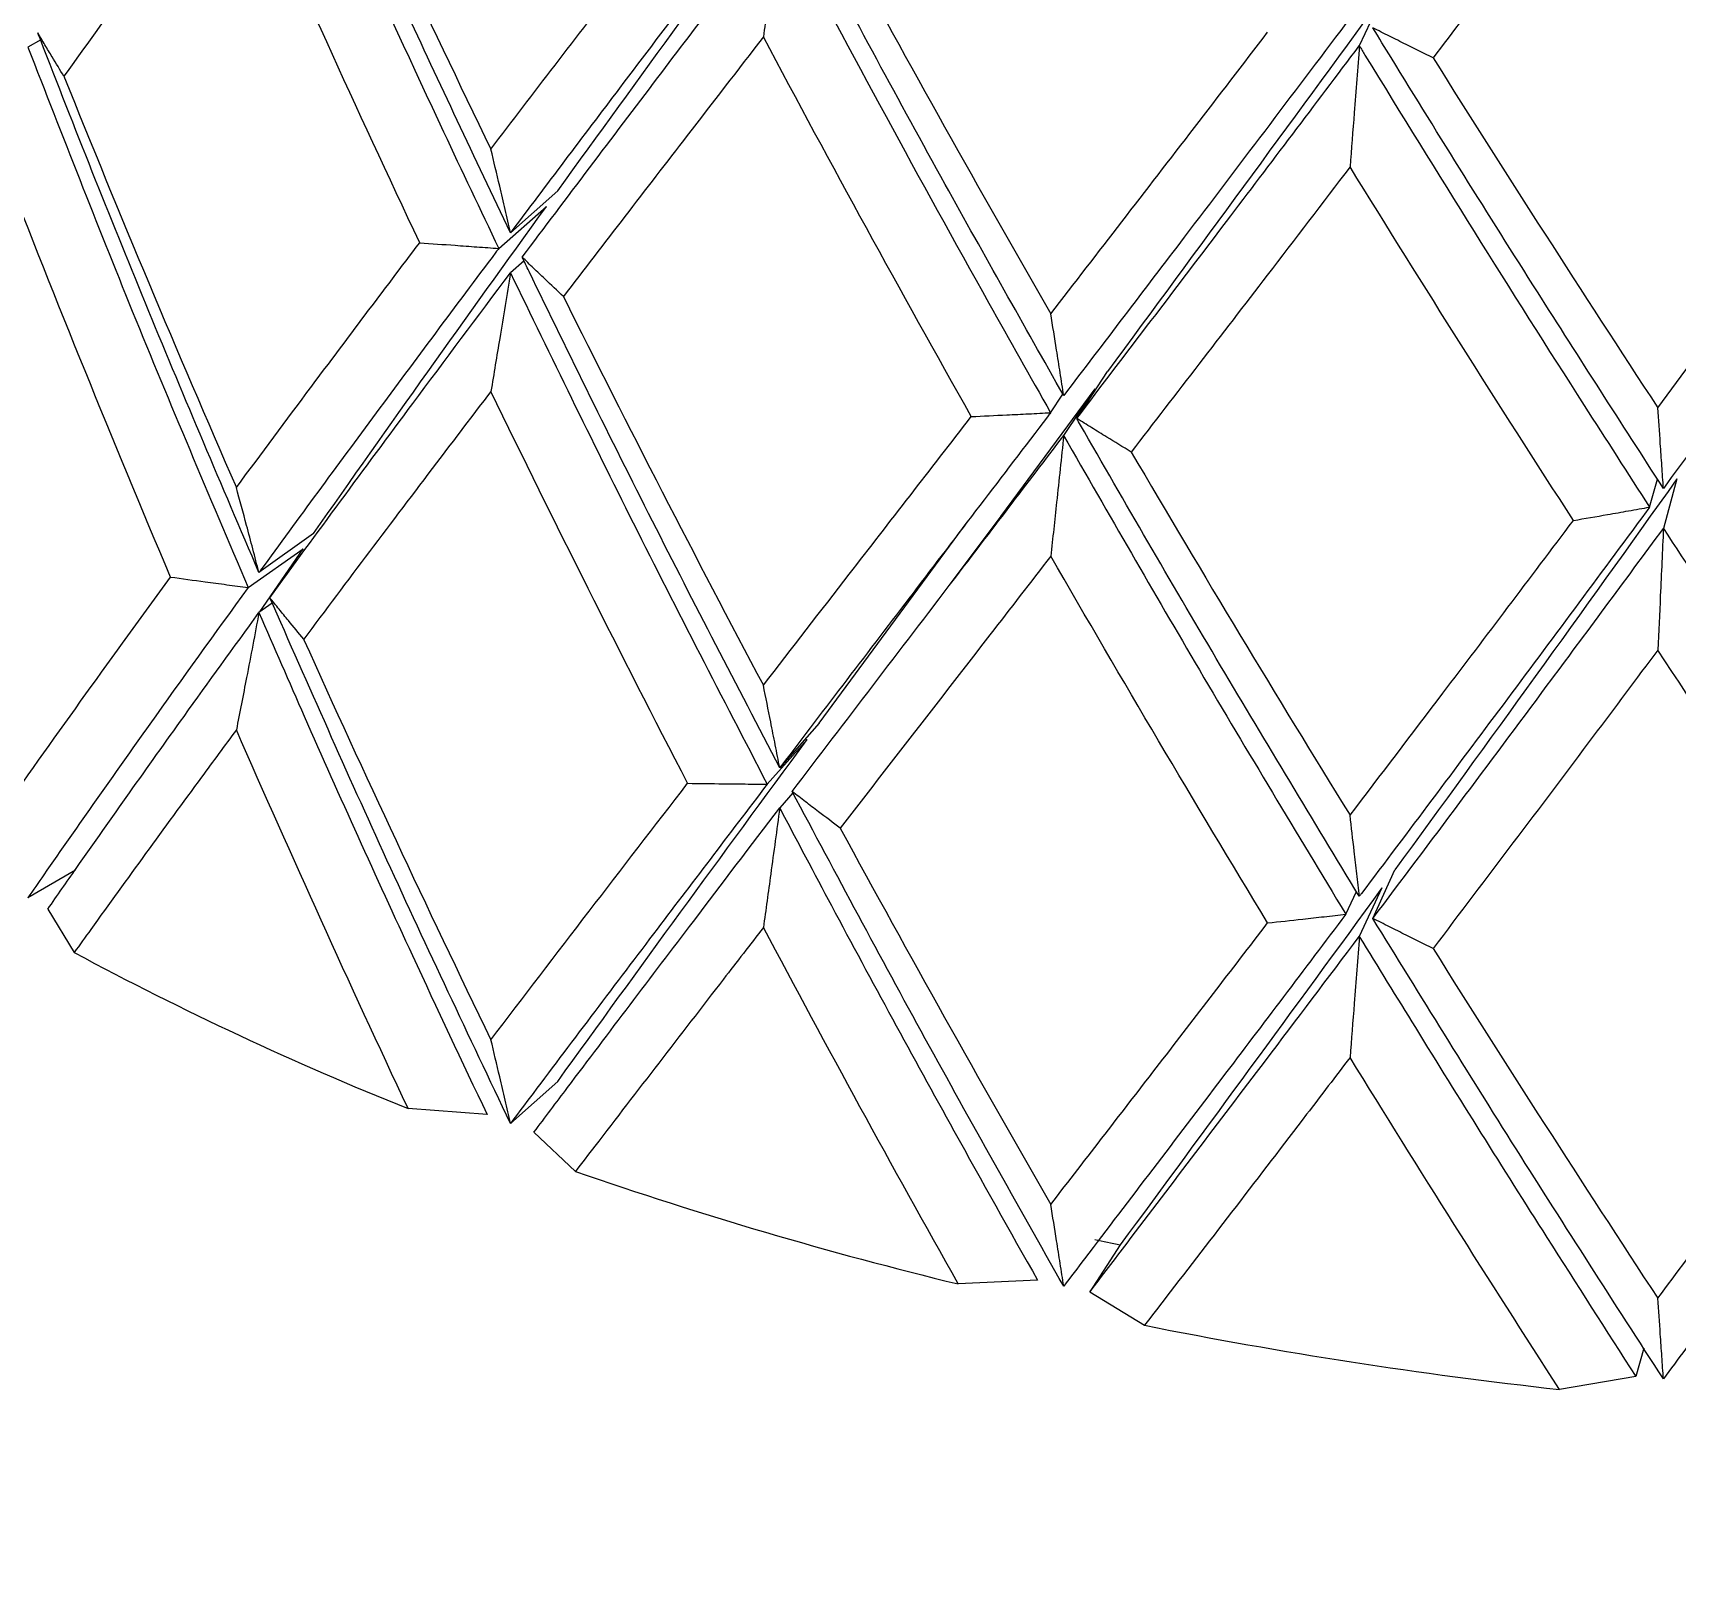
# Model space of a CAD drawing. Extents: x 0 to 10.8, y -11.1 to 0.
# Drawn here: x 4.5236 to 4.5906, y -5.1652 to -5.1026 of the extents above; entities that cross this region are included whole.
import ezdxf

# ---------------------------------------------------------------- set-up
doc = ezdxf.new("R2010")
doc.units = 0
doc.header["$LTSCALE"] = 0.5
doc.header["$MEASUREMENT"] = 0
doc.layers.add('Dimension', color=10, linetype='CONTINUOUS')
doc.layers.add('Mounting', color=4, linetype='CONTINUOUS')

msp = doc.modelspace()

# ---------------------------------------------------------------- linework, layer by layer
at = {"layer": 'Dimension', "transparency": 16777216}
msp.add_open_spline([(4.295788687800496, -4.453301352101676), (5.645067267058266, -4.366282299263275), (6.244345846315582, -5.578301352101789), (6.843624425573125, -6.790320404940189), (8.192903004830669, -6.703301352101676)], degree=3, dxfattribs=at)
at = {"layer": 'Mounting', "lineweight": 25, "transparency": 16777216}
for p, q in [((4.578563906014097, -5.101182330877464), (4.577648152750271, -5.103155291085841)), ((4.5239092592833, -5.102912961958737), (4.523388614123633, -5.103213523979264)), ((4.544982189110669, -5.109058574472044), (4.543053314222789, -5.11077323831654)), ((4.542575622642744, -5.111409749051916), (4.544518522334556, -5.1097003105005)), ((4.543606246795207, -5.11191474821004), (4.543053261816112, -5.112406321464732)), ((4.566132045683389, -5.118338763093504), (4.56738569715526, -5.116426524895587)), ((4.566866574229152, -5.11713156925731), (4.563030755709406, -5.122339074822889)), ((4.565066951204699, -5.11810267839104), (4.565571409387303, -5.117354588534624)), ((4.566868274296667, -5.117129143964462), (4.565599000015936, -5.119037987598233)), ((4.589477266414178, -5.121949832507255), (4.589800746793117, -5.12080572059682)), ((4.590594534279717, -5.120799211455051), (4.590040471776774, -5.122818686747451)), ((4.555631029176084, -5.130753256850198), (4.561664887135294, -5.122560920856699)), ((4.563084308629413, -5.122264458048676), (4.560107320485713, -5.126234066778011)), ((4.535031793535381, -5.123028247843706), (4.53280371307801, -5.124616626322336)), ((4.532361247266181, -5.125225306594132), (4.534602145578219, -5.123643096212049)), ((4.532843874437731, -5.126221075123794), (4.534600247712206, -5.123644667052304)), ((4.533349115074998, -5.125860893652089), (4.532803757674174, -5.126249674000974)), ((4.555632478580492, -5.130751342151768), (4.554025145694595, -5.132572435805855)), ((4.553517488142234, -5.133238765177168), (4.555139580239938, -5.131422166370442)), ((4.554564901082585, -5.133593977330861), (4.554025177866379, -5.134205478826573)), ((4.525325996250103, -5.136747402336482), (4.523388681468987, -5.137865790354113)), ((4.578199528594951, -5.138708270719007), (4.579099673336259, -5.136731722773902)), ((4.578564389628127, -5.137466352362594), (4.577648163185131, -5.139440332149661)), ((4.577097482622094, -5.138537835523323), (4.57753412862985, -5.137614524731305)), ((4.524199194302128, -5.138329300191458), (4.525277596806291, -5.140095400910525)), ((4.54497978115478, -5.145346056748906), (4.543053313688006, -5.147058580606028)), ((4.542099434522243, -5.146697275284623), (4.538882767575615, -5.146455523989914)), ((4.54401304916064, -5.147414679948554), (4.545703951810765, -5.149012752015267)), ((4.567902494652571, -5.152010235362297), (4.566666077846548, -5.153923373664213)), ((4.564535874465946, -5.153451320805402), (4.561302432043931, -5.153600932370296)), ((4.566666047213403, -5.153923367118864), (4.56889554945019, -5.155283567115646)), ((4.589248799800089, -5.156216459007396), (4.588914478955758, -5.157364842274944)), ((4.588914511659141, -5.157364843566995), (4.585805610711304, -5.15789927924817))]:
    msp.add_line(p, q, dxfattribs=at)
for centre, radius, start, end in [((4.588681589708358, -5.022197331678228), 0.1338656826724064, 241.7292357117542, 248.16062123645), ((4.601375173451515, -4.988556013142443), 0.1698400715777618, 250.8655423785312, 256.3527267505509), ((4.605500674633504, -4.977439778201926), 0.1785734236974923, 257.5053640374168, 257.8455635435939), ((4.607581928511308, -4.961151738882734), 0.1979489898865803, 258.7297999272111, 263.6841227533566)]:
    msp.add_arc(centre, radius, start, end, dxfattribs=at)
for points, knots in [([(4.590040494069399, -5.086532827698989), (4.590262900553626, -5.086875131719466), (4.5922956472441, -5.09000371570562), (4.596297732470248, -5.096084772035397), (4.60009817227683, -5.101694356788357), (4.602070672425953, -5.104605837386828)], [0, 0, 0, 0, 0.05579333311732571, 0.5099388791400516, 1, 1, 1, 1]), ([(4.543053314222789, -5.11077323831654), (4.541607166821905, -5.107727445358762), (4.53846443657676, -5.10110840663441), (4.535242723861529, -5.09392829175863), (4.533448420723744, -5.089814375485957), (4.533247899793651, -5.089354628021795)], [0, 0, 0, 0, 0.4308902538472065, 0.9363995897631572, 0.9999999999999999, 0.9999999999999999, 0.9999999999999999, 0.9999999999999999]), ([(4.532803732786078, -5.089964629660983), (4.532865459160803, -5.090107077341941), (4.535301003236782, -5.095727650492677), (4.538532746103101, -5.102902017547308), (4.541824586861367, -5.109829416403613), (4.542575569126029, -5.111409794697238)], [0, 0, 0, 0, 0.01967590629689984, 0.7763543069276594, 1, 1, 1, 1]), ([(4.589811648597106, -5.091486415849829), (4.588387533324294, -5.093395474203135), (4.58696721473666, -5.095290262207129), (4.583910604206267, -5.099350725463978), (4.582277398561018, -5.101509658925465), (4.580653096382321, -5.103648094132495)], [0.003133451221439315, 0.003133451221439315, 0.003133451221439315, 0.003133451221439315, 0.003352568823996508, 0.003352568823996508, 0.003606599140465112, 0.003606599140465112, 0.003606599140465112, 0.003606599140465112]), ([(4.531883125070181, -5.094740422505879), (4.530974515164871, -5.095969231157198), (4.530076756299877, -5.097190090912534), (4.527714586572074, -5.10042228523622), (4.526269805500988, -5.102420137431238), (4.524856972662747, -5.104398291304221)], [0.00248204925755624, 0.00248204925755624, 0.00248204925755624, 0.00248204925755624, 0.002660083514881904, 0.002660083514881904, 0.00295636741476278, 0.00295636741476278, 0.00295636741476278, 0.00295636741476278]), ([(4.542256588632654, -5.107362116901641), (4.543120690080741, -5.106228914311771), (4.543991852895715, -5.105089432550926), (4.546643770125911, -5.101628245250481), (4.548446147200139, -5.099285920518639), (4.55027437138574, -5.096916165669938)], [0.003680059077938327, 0.003680059077938327, 0.003680059077938327, 0.003680059077938327, 0.003836740417369932, 0.003836740417369932, 0.004153311257810328, 0.004153311257810328, 0.004153311257810328, 0.004153311257810328]), ([(4.553517519201705, -5.096953625182039), (4.551478727730228, -5.09963020317133), (4.549470259302552, -5.102272739585146), (4.545995351156989, -5.106864110617153), (4.544514150362374, -5.108827711206288), (4.543053313192331, -5.110773239098535)], [0.003643827384632427, 0.003643827384632427, 0.003643827384632427, 0.003643827384632427, 0.003996629918378722, 0.003996629918378722, 0.004264701058186624, 0.004264701058186624, 0.004264701058186624, 0.004264701058186624]), ([(4.565599034498973, -5.117404899177927), (4.563983794530031, -5.114544857072872), (4.560473596676729, -5.108329487312346), (4.556816444150172, -5.101566750223185), (4.554763462187566, -5.097686269449468), (4.554534032809443, -5.09725260938518)], [0, 0, 0, 0, 0.4308902538472029, 0.9363995897631798, 1, 1, 1, 1]), ([(4.543532467477235, -5.111768463225133), (4.545345958160851, -5.109355694639817), (4.547190792674201, -5.106914660187954), (4.550696516118933, -5.102292419180742), (4.552350348012624, -5.100118416338773), (4.554025159829735, -5.097920436898164)], [0.002445703003991333, 0.002445703003991333, 0.002445703003991333, 0.002445703003991333, 0.002778333157437116, 0.002778333157437116, 0.003067885072835902, 0.003067885072835902, 0.003067885072835902, 0.003067885072835902]), ([(4.554025159829735, -5.097920436898164), (4.55396516122164, -5.098369088831703), (4.553904813957615, -5.09881795858746), (4.553844116702066, -5.099267043627606), (4.553783419445836, -5.099716128674174), (4.553722372031871, -5.100165430236132), (4.553660973141859, -5.100614945718064), (4.553561911194947, -5.101340201153789), (4.553461933728158, -5.102066017712446), (4.553361035305443, -5.102792384173028)], [0, 0, 0, 0, 3.692449221875079e-05, 3.692449221875079e-05, 3.692449221875079e-05, 7.384898531712114e-05, 7.384898531712114e-05, 7.384898531712114e-05, 0.000133423684125169, 0.000133423684125169, 0.000133423684125169, 0.000133423684125169]), ([(4.554025160117817, -5.097920437073583), (4.554095915801781, -5.098054846354842), (4.556887730279868, -5.103358247520589), (4.560552481649665, -5.110114167142569), (4.564228328349145, -5.116618798890215), (4.565066915595708, -5.118102729444104)], [0, 0, 0, 0, 0.01967590629686257, 0.7763543069276774, 1, 1, 1, 1]), ([(4.53280371307801, -5.12461662632245), (4.531294296302576, -5.121078660606599), (4.528278944706926, -5.114010890630539), (4.525343597663323, -5.106635449067426), (4.523871434626926, -5.102831919229345), (4.523793002757429, -5.10262928001913)], [0, 0, 0, 0, 0.4868932926836363, 0.9726634094198866, 1, 1, 1, 1]), ([(4.524856973483793, -5.104398292645726), (4.524695624308151, -5.104134517052614), (4.524535352727071, -5.103870520894361), (4.524376161954024, -5.103606308496353), (4.524278149402562, -5.103443634927373), (4.524180546287198, -5.103280878935607), (4.524083353349397, -5.10311804153207), (4.523986159589867, -5.102955202752014), (4.523889375810768, -5.102792282209521), (4.523793002761522, -5.102629280867973)], [0, 0, 0, 0, 3.692454477207957e-05, 3.692454477207957e-05, 3.692454477207957e-05, 5.965866755316952e-05, 5.965866755316952e-05, 5.965866755316952e-05, 8.239298252384834e-05, 8.239298252384834e-05, 8.239298252384834e-05, 8.239298252384834e-05]), ([(4.565074795695182, -5.114073927784261), (4.56603668456637, -5.112829932531497), (4.567003211937845, -5.111578948213776), (4.569935778369427, -5.107778920225485), (4.571915935834568, -5.105207088759812), (4.573911730497912, -5.102605310100898)], [0.003680059077938306, 0.003680059077938306, 0.003680059077938306, 0.003680059077938306, 0.003836740417369894, 0.003836740417369894, 0.00415331125781031, 0.00415331125781031, 0.00415331125781031, 0.00415331125781031]), ([(4.577097512727505, -5.102252691817), (4.574884767282128, -5.10518723343921), (4.57268968688345, -5.108084821790158), (4.568864689108523, -5.113119117413476), (4.567225188914335, -5.115272067731951), (4.565599033787294, -5.117404900065651)], [0.003643827384632397, 0.003643827384632397, 0.003643827384632397, 0.003643827384632397, 0.003996629918378722, 0.003996629918378722, 0.004264701058186601, 0.004264701058186601, 0.004264701058186601, 0.004264701058186601]), ([(4.590040486829366, -5.121185595321492), (4.58832674803034, -5.118527540279899), (4.584602495058334, -5.112751123597661), (4.580669737835251, -5.106448907193396), (4.578447802210121, -5.102827808683742), (4.578199491549185, -5.102423135679487)], [0, 0, 0, 0, 0.4308902538471914, 0.9363995897631551, 1, 1, 1, 1]), ([(4.58065308429741, -5.103648088164277), (4.580284892108011, -5.103466222937072), (4.579917442111764, -5.103283855820962), (4.579550740813147, -5.103100989613722), (4.579324971603, -5.102988403268057), (4.579099485565621, -5.102875627427181), (4.57887428421509, -5.102762662748262), (4.578649080961441, -5.1026496971146), (4.578424161923522, -5.102536542400969), (4.578199528611776, -5.102423199267662)], [0, 0, 0, 0, 3.692454475528311e-05, 3.692454475528311e-05, 3.692454475528311e-05, 5.965806363265589e-05, 5.965806363265589e-05, 5.965806363265589e-05, 8.239177464945574e-05, 8.239177464945574e-05, 8.239177464945574e-05, 8.239177464945574e-05]), ([(4.523388613133648, -5.103213521403859), (4.524790513563403, -5.106806429115977), (4.527678891481401, -5.114209005700445), (4.530770297041727, -5.121482165340069), (4.532361260863809, -5.125225230956005)], [0, 0, 0, 0, 0.4853590734404741, 1, 1, 1, 1]), ([(4.553361035305898, -5.102792384172346), (4.55231930491118, -5.104139530469354), (4.551285537476133, -5.10547758632373), (4.548553448958955, -5.109018876720086), (4.54686972681634, -5.111206552047406), (4.545210301751467, -5.113371116346912)], [0.002482049257556227, 0.002482049257556227, 0.002482049257556227, 0.002482049257556227, 0.002660083514881869, 0.002660083514881869, 0.002956367414762759, 0.002956367414762759, 0.002956367414762759, 0.002956367414762759]), ([(4.566132079126191, -5.118338708591921), (4.568148278367971, -5.115693572101634), (4.570185090769428, -5.11301701723454), (4.574029409434615, -5.107948809603556), (4.575832517245999, -5.105565055619195), (4.577648152902384, -5.103155291939572)], [0.00244570300399136, 0.00244570300399136, 0.00244570300399136, 0.00244570300399136, 0.002778333157437116, 0.002778333157437116, 0.003067885072835926, 0.003067885072835926, 0.003067885072835926, 0.003067885072835926]), ([(4.577648152902384, -5.103155291939572), (4.577613947819827, -5.103609659718131), (4.577579543969478, -5.104064278534054), (4.577544940589632, -5.104519145976838), (4.577510337209333, -5.104974013426045), (4.57747553420495, -5.105429130748917), (4.577440530824788, -5.10588449547555), (4.577384055813582, -5.106619188175841), (4.577327058866558, -5.107354529217275), (4.577269536884387, -5.108090507896691)], [0, 0, 0, 0, 3.692449221875088e-05, 3.692449221875088e-05, 3.692449221875088e-05, 7.384898531712133e-05, 7.384898531712133e-05, 7.384898531712133e-05, 0.0001334236841251739, 0.0001334236841251739, 0.0001334236841251739, 0.0001334236841251739]), ([(4.577648153351674, -5.103155292070198), (4.577724845982175, -5.103280754868422), (4.580750915173212, -5.108231153711358), (4.584688507826058, -5.114525798194222), (4.588587708326941, -5.120570811047912), (4.589477250269283, -5.12194988670052)], [0, 0, 0, 0, 0.01967590629689901, 0.7763543069276955, 1, 1, 1, 1]), ([(4.602070699632804, -5.104605775608832), (4.599780707808122, -5.107813522541733), (4.597494950984583, -5.110982987409557), (4.593487034337613, -5.116492548119425), (4.591760888769613, -5.11884971028519), (4.590040486467842, -5.121185596274358)], [0.0036438273846324, 0.0036438273846324, 0.0036438273846324, 0.0036438273846324, 0.003996629918378722, 0.003996629918378722, 0.004264701058186597, 0.004264701058186597, 0.004264701058186597, 0.004264701058186597]), ([(4.589811646563248, -5.117900317289184), (4.59082928369844, -5.116536213536847), (4.591848933742313, -5.115164717142761), (4.594933982149996, -5.110999568066291), (4.597005377623191, -5.108181907072321), (4.599081516960723, -5.10533306225625)], [0.003680059077938304, 0.003680059077938304, 0.003680059077938304, 0.003680059077938304, 0.003836740417369895, 0.003836740417369895, 0.004153311257810313, 0.004153311257810313, 0.004153311257810313, 0.004153311257810313]), ([(4.543053313266, -5.11077323900048), (4.542981332589761, -5.110456552714936), (4.542908933768558, -5.1101404152908), (4.542836115180307, -5.109824832227844), (4.54276329659092, -5.10950924916034), (4.54269005803485, -5.109194219589597), (4.542616397912752, -5.108879749032496), (4.542497561619712, -5.108372411898472), (4.542377627386941, -5.107866526771659), (4.542256588633109, -5.107362116901015)], [0, 0, 0, 0, 3.69244921900501e-05, 3.69244921900501e-05, 3.69244921900501e-05, 7.384898526708843e-05, 7.384898526708843e-05, 7.384898526708843e-05, 0.0001334196130982771, 0.0001334196130982771, 0.0001334196130982771, 0.0001334196130982771]), ([(4.577269536885069, -5.108090507895952), (4.576140214618135, -5.109569383645805), (4.575015619210262, -5.111038398993458), (4.572033017282138, -5.114926430424191), (4.570183940804782, -5.117328459662644), (4.568350448351339, -5.119704958072077)], [0.002482049257556239, 0.002482049257556239, 0.002482049257556239, 0.002482049257556239, 0.002660083514881897, 0.002660083514881897, 0.002956367414762775, 0.002956367414762775, 0.002956367414762775, 0.002956367414762775]), ([(4.531883122048384, -5.121153505560642), (4.532892983621423, -5.119787825779326), (4.533916401990609, -5.118412147173501), (4.536397487593149, -5.115094582604513), (4.537865898419568, -5.113145131827764), (4.539357021028081, -5.111176751263486)], [0.00433021751625906, 0.00433021751625906, 0.00433021751625906, 0.00433021751625906, 0.004527813258580977, 0.004527813258580977, 0.004803374041171443, 0.004803374041171443, 0.004803374041171443, 0.004803374041171443]), ([(4.539357023472348, -5.111176751447431), (4.539837507831635, -5.111213019145623), (4.540318141753232, -5.111248632447882), (4.540798917278835, -5.111283590450796), (4.541094926714777, -5.111305113798323), (4.541390990649234, -5.111326388798204), (4.541687107221833, -5.11134741524512), (4.541983226297589, -5.111368441869729), (4.542279398638129, -5.111389219975933), (4.542575622382401, -5.111409749306688)], [0, 0, 0, 0, 3.692454477223559e-05, 3.692454477223559e-05, 3.692454477223559e-05, 5.965863624950674e-05, 5.965863624950674e-05, 5.965863624950674e-05, 8.23929199155716e-05, 8.23929199155716e-05, 8.23929199155716e-05, 8.23929199155716e-05]), ([(4.54257562269845, -5.111409748885194), (4.542536295396076, -5.111462178677073), (4.542496983039882, -5.111514595347558), (4.540804254087334, -5.113771870915912), (4.539177421056138, -5.115953410427153), (4.535978958248506, -5.120274088194435), (4.534408877385431, -5.122411161204411), (4.532848600632406, -5.124554945817351), (4.532826158688749, -5.12458578480738), (4.532803723454208, -5.12461661886249)], [0.00429396524267829, 0.00429396524267829, 0.00429396524267829, 0.00429396524267829, 0.004301204108614124, 0.004301204108614124, 0.004605778298849525, 0.004605778298849525, 0.004910352489084927, 0.004910352489084927, 0.004914798550845876, 0.004914798550845876, 0.004914798550845876, 0.004914798550845876]), ([(4.554025145694595, -5.132572435805969), (4.552287232009121, -5.129231503111214), (4.548815413694911, -5.122557344657309), (4.545367929786607, -5.115569183810067), (4.543625308688888, -5.111960712232246), (4.543532467728483, -5.111768465066632)], [0, 0, 0, 0, 0.4868932926836512, 0.9726634094199262, 1, 1, 1, 1]), ([(4.54521030303772, -5.113371117560519), (4.544957480128687, -5.113132472017526), (4.544705631853503, -5.112893481389563), (4.544454762904934, -5.112654149522427), (4.544300304796707, -5.112506794707542), (4.544146217499019, -5.112359310128113), (4.543992502099627, -5.112211696684142), (4.543838785401022, -5.112064081992401), (4.543685440283753, -5.1119163381166), (4.543532467843079, -5.111768465908312)], [0, 0, 0, 0, 3.692454477208017e-05, 3.692454477208017e-05, 3.692454477208017e-05, 5.96586675531704e-05, 5.96586675531704e-05, 5.96586675531704e-05, 8.239298252384963e-05, 8.239298252384963e-05, 8.239298252384963e-05, 8.239298252384963e-05]), ([(4.533247873395794, -5.125639684838177), (4.535146693991464, -5.123034770006996), (4.537090335804805, -5.120398493061032), (4.540383741922142, -5.115969228120491), (4.541709826158467, -5.114195509943329), (4.54305331358546, -5.112406272788121)], [0.001793937377354676, 0.001793937377354676, 0.001793937377354676, 0.001793937377354676, 0.002169184776966314, 0.002169184776966314, 0.002416362749800595, 0.002416362749800595, 0.002416362749800595, 0.002416362749800595]), ([(4.543053313585688, -5.112406272787894), (4.542981332598401, -5.112850932960157), (4.542908933329272, -5.113295787749621), (4.542836114187367, -5.113740834524549), (4.542763295044324, -5.114185881305787), (4.542690055828643, -5.114631121292291), (4.542616394969173, -5.115076551796449), (4.542497558996729, -5.115795158221033), (4.542377624910841, -5.116514264728664), (4.54225658622795, -5.11723385972374)], [0, 0, 0, 0, 3.692449222042666e-05, 3.692449222042666e-05, 3.692449222042666e-05, 7.384898531625156e-05, 7.384898531625156e-05, 7.384898531625156e-05, 0.0001334188559340044, 0.0001334188559340044, 0.0001334188559340044, 0.0001334188559340044]), ([(4.543053260641955, -5.112406319020636), (4.54470899245598, -5.115813703723745), (4.548120346862561, -5.122834041633439), (4.551683661290099, -5.129703423585624), (4.55351748872863, -5.133238688678432)], [0, 0, 0, 0, 0.4853590734404796, 1, 1, 1, 1]), ([(4.565599033869375, -5.117404899958103), (4.565551671183812, -5.117095454876846), (4.565504033362458, -5.116786600722037), (4.565456119337796, -5.1164783431567), (4.565408205312451, -5.116170085586873), (4.565360014952148, -5.115862423762223), (4.565311547205283, -5.115555363360386), (4.565233353914209, -5.115059981071965), (4.565154438187619, -5.114566161242635), (4.565074795695637, -5.114073927783579)], [0, 0, 0, 0, 3.692449219005214e-05, 3.692449219005214e-05, 3.692449219005214e-05, 7.384898526709011e-05, 7.384898526709011e-05, 7.384898526709011e-05, 0.0001334196130982753, 0.0001334196130982753, 0.0001334196130982753, 0.0001334196130982753]), ([(4.542256586227722, -5.11723385972391), (4.541511212211844, -5.118211342825077), (4.54077109705031, -5.119184153521701), (4.538198594654432, -5.122574358759493), (4.536394487761754, -5.124967856436399), (4.534626293193924, -5.127334835193381)], [0.001830253417566411, 0.001830253417566411, 0.001830253417566411, 0.001830253417566411, 0.001965753762317421, 0.001965753762317421, 0.002304685121717323, 0.002304685121717323, 0.002304685121717323, 0.002304685121717323]), ([(4.565066951360222, -5.118102678211528), (4.565023118550698, -5.118160153775079), (4.564979295579633, -5.118217614713444), (4.563092052648699, -5.120692106448757), (4.561266200103091, -5.123083138981542), (4.557651852644995, -5.127817186624441), (4.555865094373075, -5.130157937136289), (4.554076602622217, -5.132504909562442), (4.554050875429311, -5.132538671233362), (4.554025153165185, -5.132572427263142)], [0.00429396524267828, 0.00429396524267828, 0.00429396524267828, 0.00429396524267828, 0.004301204108614124, 0.004301204108614124, 0.004605778298849525, 0.004605778298849525, 0.004910352489084927, 0.004910352489084927, 0.004914798550845846, 0.004914798550845846, 0.004914798550845846, 0.004914798550845846]), ([(4.561834771945087, -5.118261084241738), (4.562317818351175, -5.118238889341228), (4.562800775391679, -5.118216036392312), (4.563283634950949, -5.118192525466895), (4.563580927509065, -5.118178049988387), (4.563878183938414, -5.118163325047647), (4.56417540234338, -5.118148350667241), (4.564472623260826, -5.118133376160245), (4.564769806781442, -5.11811815217203), (4.565066951007793, -5.118102678673552)], [0, 0, 0, 0, 3.692454477223586e-05, 3.692454477223586e-05, 3.692454477223586e-05, 5.965863624950759e-05, 5.965863624950759e-05, 5.965863624950759e-05, 8.23929199155729e-05, 8.23929199155729e-05, 8.23929199155729e-05, 8.23929199155729e-05]), ([(4.590040486554471, -5.121185596156579), (4.590019811836328, -5.120880279270921), (4.589999017015998, -5.120575577292868), (4.589978101627821, -5.120271495978557), (4.589957186239189, -5.119967414659811), (4.589936150225185, -5.119663953171937), (4.589914993126513, -5.119361117284313), (4.5898808602592, -5.118872550428648), (4.589846412035058, -5.118385609000484), (4.589811646563703, -5.117900317288502)], [0, 0, 0, 0, 3.692449219004706e-05, 3.692449219004706e-05, 3.692449219004706e-05, 7.384898526708339e-05, 7.384898526708339e-05, 7.384898526708339e-05, 0.0001334196130982752, 0.0001334196130982752, 0.0001334196130982752, 0.0001334196130982752]), ([(4.553361033125839, -5.129205467542761), (4.554518849923625, -5.127708263044951), (4.555686679275823, -5.126199629643281), (4.558504753242232, -5.122560536535218), (4.560162103254243, -5.120421429020837), (4.561834769487632, -5.118261084355197)], [0.004330217516259042, 0.004330217516259042, 0.004330217516259042, 0.004330217516259042, 0.004527813258580933, 0.004527813258580933, 0.004803374041171416, 0.004803374041171416, 0.004803374041171416, 0.004803374041171416]), ([(4.577648144844034, -5.137807292193941), (4.575757689415923, -5.134686512186647), (4.571981139502896, -5.128452151254749), (4.568172190319729, -5.121904277268243), (4.56623527206466, -5.118519063151723), (4.566132079608906, -5.118338710388855)], [0, 0, 0, 0, 0.4868932926836287, 0.9726634094198904, 1, 1, 1, 1]), ([(4.568350450046637, -5.119704959104808), (4.568017202978353, -5.119501873582465), (4.567684784987478, -5.119298333534289), (4.567353202040522, -5.119094342159258), (4.567149048935789, -5.118968746217263), (4.566945211809752, -5.118842978839496), (4.566741692049845, -5.118717040775834), (4.566538170569402, -5.118591101647553), (4.566334966031263, -5.118464991558881), (4.566132079829003, -5.118338711210242)], [0, 0, 0, 0, 3.692454477207969e-05, 3.692454477207969e-05, 3.692454477207969e-05, 5.96586675531708e-05, 5.96586675531708e-05, 5.96586675531708e-05, 8.239298252385024e-05, 8.239298252385024e-05, 8.239298252385024e-05, 8.239298252385024e-05]), ([(4.554534007323582, -5.133537669349607), (4.556707957864091, -5.130685637567808), (4.558913662231816, -5.127797597450979), (4.562619471163316, -5.122943652453102), (4.56410350821352, -5.120999429089181), (4.565599034079696, -5.119037933713628)], [0.001793937377354698, 0.001793937377354698, 0.001793937377354698, 0.001793937377354698, 0.002169184776966314, 0.002169184776966314, 0.00241636274980061, 0.00241636274980061, 0.00241636274980061, 0.00241636274980061]), ([(4.565599034079696, -5.1190379337134), (4.565551671189496, -5.119489835121215), (4.565504033073466, -5.119941973225025), (4.565456118684324, -5.120394345553279), (4.565408204294727, -5.1208467178879), (4.565360013500595, -5.121299325686834), (4.565311545268287, -5.121752166420492), (4.565233352188443, -5.122482727658337), (4.565154436558487, -5.123213899448785), (4.565074794113116, -5.123945670848229)], [0, 0, 0, 0, 3.692449222042564e-05, 3.692449222042564e-05, 3.692449222042564e-05, 7.384898531624847e-05, 7.384898531624847e-05, 7.384898531624847e-05, 0.0001334188559339928, 0.0001334188559339928, 0.0001334188559339928, 0.0001334188559339928]), ([(4.565598998708765, -5.119037985304658), (4.567436198481346, -5.122233435044166), (4.571221436819769, -5.128817116929156), (4.57510092617531, -5.135234903907417), (4.577097470171793, -5.138537759744395)], [0, 0, 0, 0, 0.4853590734404911, 1, 1, 1, 1]), ([(4.532803723489451, -5.124616618814059), (4.532720551868351, -5.124295237686681), (4.532636897167095, -5.123974378065498), (4.532552757402755, -5.12365404546199), (4.532468617636823, -5.123333712853707), (4.53238399258089, -5.12301390638163), (4.532298880315011, -5.122694631537001), (4.532161565774459, -5.12217953446941), (4.53202298227643, -5.121665818139888), (4.53188312204793, -5.121153505561153)], [0, 0, 0, 0, 3.692449218116498e-05, 3.692449218116498e-05, 3.692449218116498e-05, 7.384898528041978e-05, 7.384898528041978e-05, 7.384898528041978e-05, 0.0001334206713658706, 0.0001334206713658706, 0.0001334206713658706, 0.0001334206713658706]), ([(4.589477266662698, -5.121949832303244), (4.589430844050185, -5.122012784149149), (4.589384425738217, -5.122075720511987), (4.587385150401133, -5.124786028233643), (4.585440076858276, -5.127405863153058), (4.581567809077569, -5.132594164046736), (4.579642463307209, -5.135160147894965), (4.57770392222983, -5.137733259467325), (4.577676034189608, -5.137770274263062), (4.577648149082052, -5.137807282940742)], [0.004293965242678274, 0.004293965242678274, 0.004293965242678274, 0.004293965242678274, 0.004301204108614124, 0.004301204108614124, 0.004605778298849525, 0.004605778298849525, 0.004910352489084927, 0.004910352489084927, 0.004914798550845843, 0.004914798550845843, 0.004914798550845843, 0.004914798550845843]), ([(4.586372768808815, -5.122492718656929), (4.586837265815802, -5.122413031196402), (4.587301438434679, -5.122332710792193), (4.58776527874852, -5.122251758488858), (4.588050861317242, -5.122201916838492), (4.588336318708798, -5.12215183551325), (4.588621649075776, -5.122101514762676), (4.588906981854734, -5.122051193586742), (4.589192188209609, -5.122000632869458), (4.589477266289578, -5.121949832809321)], [0, 0, 0, 0, 3.692454477223591e-05, 3.692454477223591e-05, 3.692454477223591e-05, 5.965863624950743e-05, 5.965863624950743e-05, 5.965863624950743e-05, 8.239291991557243e-05, 8.239291991557243e-05, 8.239291991557243e-05, 8.239291991557243e-05]), ([(4.577269535642017, -5.134503591474015), (4.57852470551461, -5.132859978084696), (4.579785906103552, -5.131203962359734), (4.582817805078321, -5.12720991989994), (4.584591660127444, -5.124862622702608), (4.586372766445493, -5.122492719062905)], [0.004330217516259038, 0.004330217516259038, 0.004330217516259038, 0.004330217516259038, 0.004527813258580931, 0.004527813258580931, 0.004803374041171419, 0.004803374041171419, 0.004803374041171419, 0.004803374041171419]), ([(4.578199468089224, -5.138708198613756), (4.58055353650434, -5.135581427545276), (4.582924903560979, -5.132415671864408), (4.586881153673858, -5.12709682849561), (4.588458283997625, -5.124966867627336), (4.590040486646103, -5.1228186298938)], [0.001793937377354702, 0.001793937377354702, 0.001793937377354702, 0.001793937377354702, 0.002169184776966314, 0.002169184776966314, 0.002416362749800614, 0.002416362749800614, 0.002416362749800614, 0.002416362749800614]), ([(4.59004048664633, -5.122818629893516), (4.590019811838829, -5.12327465951472), (4.589999016889806, -5.123730949821095), (4.589978101342467, -5.124187498432036), (4.589957185794901, -5.124644047049514), (4.589936149591495, -5.125100855223081), (4.589914992281138, -5.125557920513245), (4.589880859505683, -5.126295297165427), (4.589846411323833, -5.127033347348629), (4.589811645872942, -5.127772060491054)], [0, 0, 0, 0, 3.692449222042833e-05, 3.692449222042833e-05, 3.692449222042833e-05, 7.384898531625174e-05, 7.384898531625174e-05, 7.384898531625174e-05, 0.0001334188559339964, 0.0001334188559339964, 0.0001334188559339964, 0.0001334188559339964]), ([(4.590040470393888, -5.122818684617073), (4.591978843679499, -5.125785050013349), (4.595972532870519, -5.131896742487129), (4.599998644853258, -5.137834854072423), (4.6020706468546, -5.140890849320613)], [0, 0, 0, 0, 0.4853590734404987, 1, 1, 1, 1]), ([(4.565074794113116, -5.1239456708484), (4.56424506839403, -5.125018723730079), (4.563418798888051, -5.126086575417105), (4.560538382626873, -5.129807638585646), (4.558503102130317, -5.132434092564836), (4.556492800863452, -5.135030333005659)], [0.001830253417566434, 0.001830253417566434, 0.001830253417566434, 0.001830253417566434, 0.00196575376231746, 0.00196575376231746, 0.00230468512171734, 0.00230468512171734, 0.00230468512171734, 0.00230468512171734]), ([(4.522354288711995, -5.134343461772062), (4.523465916429586, -5.132761792878227), (4.524599156955901, -5.131167499537014), (4.526883057973237, -5.127986005165781), (4.528033021789497, -5.126399432862911), (4.529202488265128, -5.124799348325382)], [0.004980369164138089, 0.004980369164138089, 0.004980369164138089, 0.004980369164138089, 0.005220000643169604, 0.005220000643169604, 0.005454558158351845, 0.005454558158351845, 0.005454558158351845, 0.005454558158351845]), ([(4.529202563024683, -5.124799358646271), (4.529673848535367, -5.1248644200071), (4.530145401266736, -5.1249288398148), (4.530617213473988, -5.124992616650047), (4.530907690616004, -5.125031881663858), (4.531198266914544, -5.125070903074743), (4.531488940557438, -5.125109680554772), (4.531779616657559, -5.12514845836256), (4.532070390718445, -5.125186992317367), (4.532361260925654, -5.125225282093595)], [0, 0, 0, 0, 3.692454477337433e-05, 3.692454477337433e-05, 3.692454477337433e-05, 5.965756764222506e-05, 5.965756764222506e-05, 5.965756764222506e-05, 8.239078267930643e-05, 8.239078267930643e-05, 8.239078267930643e-05, 8.239078267930643e-05]), ([(4.532361263626399, -5.125225278375012), (4.530999965450974, -5.127099659465216), (4.529663688982964, -5.128955832901738), (4.526880315679136, -5.132862742833026), (4.525439820220981, -5.134908845935627), (4.523817732717816, -5.137245658143058), (4.523602797807371, -5.137555959848555), (4.52338867697199, -5.137865785731833)], [0.004944084223654851, 0.004944084223654851, 0.004944084223654851, 0.004944084223654851, 0.005214926679320329, 0.005214926679320329, 0.005519500869555731, 0.005519500869555731, 0.005566222870637738, 0.005566222870637738, 0.005566222870637738, 0.005566222870637738]), ([(4.543053313290329, -5.147058580959481), (4.541360752229139, -5.143494317614056), (4.538003876672519, -5.136425273681084), (4.534824292609983, -5.12921469952056), (4.533247877948497, -5.125639749275194)], [0, 0, 0, 0, 0.5042072703463444, 1, 1, 1, 1]), ([(4.534626293193014, -5.127334835194517), (4.534418067089064, -5.127082239572132), (4.534210872754556, -5.12682935980655), (4.534004714176717, -5.126576199963097), (4.533877790045608, -5.126420338909327), (4.533751258155007, -5.126264371263176), (4.533625119428507, -5.12610829797535), (4.533498979636079, -5.125952223368245), (4.533373232747181, -5.125796042787726), (4.533247879680857, -5.125639757185638)], [0, 0, 0, 0, 3.692454477337388e-05, 3.692454477337388e-05, 3.692454477337388e-05, 5.965756764222325e-05, 5.965756764222325e-05, 5.965756764222325e-05, 8.239078267930567e-05, 8.239078267930567e-05, 8.239078267930567e-05, 8.239078267930567e-05]), ([(4.524199195373058, -5.13832929845637), (4.524583064094713, -5.137776945804717), (4.524969495441383, -5.137223069435549), (4.526790330715812, -5.134622455951614), (4.528255160347271, -5.132558320318992), (4.53075426115015, -5.129075412206078), (4.531772307147776, -5.127667097087169), (4.532803744845069, -5.12624952136315)], [0.001172730824359639, 0.001172730824359639, 0.001172730824359639, 0.001172730824359639, 0.00125546220626011, 0.00125546220626011, 0.001560036396495511, 0.001560036396495511, 0.001764626822426133, 0.001764626822426133, 0.001764626822426133, 0.001764626822426133]), ([(4.532803744845069, -5.12624952136315), (4.532720573942697, -5.126689486835062), (4.532636919950392, -5.127129619572429), (4.532552781037566, -5.127569916839889), (4.532468642123604, -5.128010214113601), (4.532384018058565, -5.128450677123169), (4.532298907034146, -5.128891303079342), (4.532161587731935, -5.129602215081434), (4.532023000009758, -5.130313555425971), (4.531883136396345, -5.131025312099325)], [0, 0, 0, 0, 3.692449217262371e-05, 3.692449217262371e-05, 3.692449217262371e-05, 7.384898521719617e-05, 7.384898521719617e-05, 7.384898521719617e-05, 0.0001334236057473407, 0.0001334236057473407, 0.0001334236057473407, 0.0001334236057473407]), ([(4.532803691403387, -5.126249520957629), (4.533417719189856, -5.127658286409996), (4.535461146811713, -5.132346527400671), (4.538548267433271, -5.139174658302011), (4.54108186863823, -5.144541747640176), (4.542099407330625, -5.146697264876764)], [0, 0, 0, 0, 0.2044850248196222, 0.6805072297325615, 1, 1, 1, 1]), ([(4.589811645872942, -5.127772060491282), (4.588933831446639, -5.128948719026084), (4.58805751953787, -5.130119875493449), (4.58499507742431, -5.134201523873003), (4.582817574847695, -5.137083590080749), (4.580653026693653, -5.139933141111271)], [0.001830253417566435, 0.001830253417566435, 0.001830253417566435, 0.001830253417566435, 0.001965753762317468, 0.001965753762317468, 0.002304685121717347, 0.002304685121717347, 0.002304685121717347, 0.002304685121717347]), ([(4.554025153205657, -5.132572427210164), (4.55396515336065, -5.132259733066348), (4.553904805022739, -5.131947610884822), (4.553844106761062, -5.13163606638409), (4.553783408498475, -5.131324521878696), (4.55372236014864, -5.131013554196386), (4.553660960326397, -5.130703169028891), (4.553561901885587, -5.130202413982602), (4.553461928020852, -5.129703172212601), (4.553361033125384, -5.129205467543329)], [0, 0, 0, 0, 3.692449218116539e-05, 3.692449218116539e-05, 3.692449218116539e-05, 7.384898528041998e-05, 7.384898528041998e-05, 7.384898528041998e-05, 0.0001334206713658671, 0.0001334206713658671, 0.0001334206713658671, 0.0001334206713658671]), ([(4.531883136394754, -5.131025312101599), (4.531408202844432, -5.131667633566337), (4.530936063893705, -5.132308032419189), (4.528930548181279, -5.135036690858101), (4.527424060209796, -5.13710701396343), (4.525725228009378, -5.139470819779376), (4.525501012868972, -5.139783366602842), (4.525277598126195, -5.140095399067377)], [0.001208963695116875, 0.001208963695116875, 0.001208963695116875, 0.001208963695116875, 0.001302007850262422, 0.001302007850262422, 0.001606582040497823, 0.001606582040497823, 0.001653080551641059, 0.001653080551641059, 0.001653080551641059, 0.001653080551641059]), ([(4.542256587241354, -5.1436473558839), (4.543575043364854, -5.141918240721054), (4.544910237381373, -5.140174174167328), (4.547583844688234, -5.13669188107724), (4.548921805572263, -5.134954352989041), (4.550274356807677, -5.133201244059705)], [0.004980369164138065, 0.004980369164138065, 0.004980369164138065, 0.004980369164138065, 0.005220000643169556, 0.005220000643169556, 0.005454558158351819, 0.005454558158351819, 0.005454558158351819, 0.005454558158351819]), ([(4.553517508043569, -5.133238734757867), (4.55195454619934, -5.135290546446242), (4.550410021693551, -5.137321513586642), (4.547170683229751, -5.141593853864208), (4.545480724922072, -5.14382989844961), (4.543561860361706, -5.146381559281451), (4.543307268835179, -5.146720349683562), (4.543053308569142, -5.14705857656719)], [0.004944084223654836, 0.004944084223654836, 0.004944084223654836, 0.004944084223654836, 0.005214926679320329, 0.005214926679320329, 0.005519500869555731, 0.005519500869555731, 0.005566222870637738, 0.005566222870637738, 0.005566222870637738, 0.005566222870637738]), ([(4.550274433650429, -5.133201245182079), (4.550758852748913, -5.133208318799234), (4.551243302110151, -5.133214732813315), (4.551727773653056, -5.133220486765254), (4.552026044674903, -5.133224029258429), (4.552324324930851, -5.133227321572065), (4.552622612533014, -5.13323036360265), (4.552920902656297, -5.133233405658984), (4.553219200756303, -5.133236197434542), (4.553517504943102, -5.133238738828425)], [0, 0, 0, 0, 3.69245447733744e-05, 3.69245447733744e-05, 3.69245447733744e-05, 5.965756764222302e-05, 5.965756764222302e-05, 5.965756764222302e-05, 8.239078267930388e-05, 8.239078267930388e-05, 8.239078267930388e-05, 8.239078267930388e-05]), ([(4.565599033885519, -5.153690241914717), (4.563708566736295, -5.150343380180061), (4.559959181789964, -5.143705511328392), (4.556332234334604, -5.136907926078095), (4.554534020155643, -5.133537732731781)], [0, 0, 0, 0, 0.5042072703463402, 1, 1, 1, 1]), ([(4.556492800862543, -5.135030333006966), (4.556198152305569, -5.134808249497439), (4.555904410575295, -5.134585764219707), (4.555611581041376, -5.13436288067129), (4.555431296841789, -5.134225659600759), (4.555251357900943, -5.134088287189911), (4.555071765465982, -5.13395076425752), (4.554892171513302, -5.133813240162624), (4.554712923692705, -5.1336755652531), (4.554534023247697, -5.133537740349482)], [0, 0, 0, 0, 3.692454477337377e-05, 3.692454477337377e-05, 3.692454477337377e-05, 5.965756764222413e-05, 5.965756764222413e-05, 5.965756764222413e-05, 8.239078267930462e-05, 8.239078267930462e-05, 8.239078267930462e-05, 8.239078267930462e-05]), ([(4.544013050401873, -5.147414678073119), (4.54446685113453, -5.1468114995061), (4.54492263707607, -5.146206521279964), (4.547065403406577, -5.143365414748587), (4.548775246125388, -5.141108654653635), (4.551669575639608, -5.137298498087773), (4.552842614227075, -5.135757238071335), (4.554025168611361, -5.134205327528718)], [0.001172730824359639, 0.001172730824359639, 0.001172730824359639, 0.001172730824359639, 0.00125546220626011, 0.00125546220626011, 0.001560036396495511, 0.001560036396495511, 0.001764626822426151, 0.001764626822426151, 0.001764626822426151, 0.001764626822426151]), ([(4.554025168611361, -5.134205327528718), (4.55396516928522, -5.13465397990916), (4.553904821458673, -5.135102850012117), (4.553844123811359, -5.135551935293392), (4.553783426163136, -5.136001020581091), (4.553722378528164, -5.136450322276858), (4.553660979601545, -5.136899837780561), (4.553561917725574, -5.137625092301278), (4.553461940813577, -5.138350907646497), (4.553361043476343, -5.139077272582824)], [0, 0, 0, 0, 3.69244921726277e-05, 3.69244921726277e-05, 3.69244921726277e-05, 7.384898521720182e-05, 7.384898521720182e-05, 7.384898521720182e-05, 0.0001334236057473293, 0.0001334236057473293, 0.0001334236057473293, 0.0001334236057473293]), ([(4.554025101885827, -5.134205334414389), (4.554727789404751, -5.135534207660669), (4.557066268407652, -5.139956574786368), (4.560562998346995, -5.146385228029942), (4.563397470412383, -5.151426607463804), (4.564535844120883, -5.153451313888638)], [0, 0, 0, 0, 0.2044850248196541, 0.6805072297325742, 1, 1, 1, 1]), ([(4.577648149125935, -5.137807282882591), (4.57761394333852, -5.137500304701689), (4.577579538875852, -5.137193931682646), (4.577544934922344, -5.136888169680333), (4.57751033096838, -5.136582407673473), (4.577475527430352, -5.136277255841264), (4.577440523518817, -5.135972720007317), (4.577384050506225, -5.135481401891582), (4.577327055612841, -5.134991684261138), (4.577269535641562, -5.134503591474697)], [0, 0, 0, 0, 3.69244921811672e-05, 3.69244921811672e-05, 3.69244921811672e-05, 7.384898528042894e-05, 7.384898528042894e-05, 7.384898528042894e-05, 0.0001334206713658602, 0.0001334206713658602, 0.0001334206713658602, 0.0001334206713658602]), ([(4.57709750519507, -5.138537802526912), (4.575401188614478, -5.140787372183638), (4.573715919203096, -5.14301430830858), (4.570162190213978, -5.147698820559071), (4.568296628344115, -5.15015059769479), (4.566164850315772, -5.152948032819154), (4.565881729044577, -5.153319449151525), (4.565599028629777, -5.153690238127751)], [0.004944084223654836, 0.004944084223654836, 0.004944084223654836, 0.004944084223654836, 0.005214926679320329, 0.005214926679320329, 0.005519500869555731, 0.005519500869555731, 0.005566222870637739, 0.005566222870637739, 0.005566222870637739, 0.005566222870637739]), ([(4.573911794923561, -5.138890381926103), (4.574388176170714, -5.138839158613791), (4.574864349399832, -5.138787286483819), (4.575340306546877, -5.138734766056643), (4.575633335573912, -5.138702431192598), (4.575926283509034, -5.138669850509018), (4.576219148470273, -5.138637024131128), (4.576512015907156, -5.138604197475786), (4.576804800987702, -5.138571125052636), (4.577097501829712, -5.138537806989746)], [0, 0, 0, 0, 3.692454477337436e-05, 3.692454477337436e-05, 3.692454477337436e-05, 5.965756764222495e-05, 5.965756764222495e-05, 5.965756764222495e-05, 8.239078267930787e-05, 8.239078267930787e-05, 8.239078267930787e-05, 8.239078267930787e-05]), ([(4.59004048656152, -5.157470938111771), (4.588034735810197, -5.154360480892478), (4.584056707587933, -5.148191475798342), (4.580140911747776, -5.14185154939014), (4.578199488639257, -5.138708259970429)], [0, 0, 0, 0, 0.5042072703463392, 1, 1, 1, 1]), ([(4.580653026692517, -5.139933141112749), (4.580284833238693, -5.139751275796357), (4.579917382035546, -5.139568908653473), (4.579550679601425, -5.13938604246016), (4.579324914618155, -5.139273458579567), (4.579099432821977, -5.139160685227353), (4.578874235729927, -5.139047723054716), (4.578649036734532, -5.138934759927281), (4.578424121972148, -5.138821607737441), (4.578199492956173, -5.138708267138611)], [0, 0, 0, 0, 3.692454477337383e-05, 3.692454477337383e-05, 3.692454477337383e-05, 5.965756764222446e-05, 5.965756764222446e-05, 5.965756764222446e-05, 8.239078267930622e-05, 8.239078267930622e-05, 8.239078267930622e-05, 8.239078267930622e-05]), ([(4.553361043474524, -5.139077272585325), (4.552816528549101, -5.139781449477255), (4.552273994859661, -5.140483413981769), (4.549964199540455, -5.143473905572421), (4.548215833610357, -5.145741718186514), (4.546228558850089, -5.148329179955965), (4.545965950029085, -5.148671265009966), (4.54570395335827, -5.149012749998178)], [0.001208963695116875, 0.001208963695116875, 0.001208963695116875, 0.001208963695116875, 0.001302007850262437, 0.001302007850262437, 0.001606582040497839, 0.001606582040497839, 0.001653080551641074, 0.001653080551641074, 0.001653080551641074, 0.001653080551641074]), ([(4.565074794780003, -5.150359166906469), (4.566542456449497, -5.148461002978024), (4.568021249571302, -5.146546196675445), (4.570967713698792, -5.142722903595825), (4.572435196339939, -5.140815154145798), (4.573911719355692, -5.138890390051245)], [0.004980369164138063, 0.004980369164138063, 0.004980369164138063, 0.004980369164138063, 0.005220000643169556, 0.005220000643169556, 0.005454558158351822, 0.005454558158351822, 0.005454558158351822, 0.005454558158351822]), ([(4.566666048570823, -5.153923365085745), (4.567169948044921, -5.153262077691409), (4.567675168548476, -5.152598790030652), (4.57004621676424, -5.149483806070634), (4.571926344239273, -5.14700922315734), (4.575089406376719, -5.142831532030016), (4.576366170138499, -5.141141629316508), (4.577648157908698, -5.139440181733505)], [0.001172730824359639, 0.001172730824359639, 0.001172730824359639, 0.001172730824359639, 0.00125546220626011, 0.00125546220626011, 0.001560036396495511, 0.001560036396495511, 0.001764626822426149, 0.001764626822426149, 0.001764626822426149, 0.001764626822426149]), ([(4.577648157908698, -5.139440181733448), (4.577613952416868, -5.139894550027407), (4.577579548245922, -5.140349169244132), (4.577544944642796, -5.140804036965392), (4.577510341038987, -5.141258904693075), (4.577475537908413, -5.141714022170788), (4.577440534507332, -5.14216938692266), (4.577384059536598, -5.142904078701235), (4.577327062906079, -5.143639418476369), (4.577269541542591, -5.14437539552813)], [0, 0, 0, 0, 3.692449217261961e-05, 3.692449217261961e-05, 3.692449217261961e-05, 7.384898521718952e-05, 7.384898521718952e-05, 7.384898521718952e-05, 0.0001334236057473325, 0.0001334236057473325, 0.0001334236057473325, 0.0001334236057473325]), ([(4.577648080815379, -5.139440197345436), (4.578408717250568, -5.140680282849587), (4.58094004488089, -5.14480717259022), (4.584693560260575, -5.150795914418552), (4.587705023156104, -5.155482589506676), (4.588914479486903, -5.157364840443449)], [0, 0, 0, 0, 0.2044850248196544, 0.6805072297325745, 1, 1, 1, 1]), ([(4.602070696055307, -5.140890886992793), (4.600315161912931, -5.143349899015959), (4.598562801956177, -5.145785414621173), (4.594849997451092, -5.150910826578183), (4.592890366025131, -5.153594698784161), (4.590638843457782, -5.156658092353155), (4.590339566199873, -5.157064845939601), (4.590040481001324, -5.157470934981063)], [0.004944084223654835, 0.004944084223654835, 0.004944084223654835, 0.004944084223654835, 0.005214926679320329, 0.005214926679320329, 0.005519500869555731, 0.005519500869555731, 0.005566222870637739, 0.005566222870637739, 0.005566222870637739, 0.005566222870637739]), ([(4.58981164616398, -5.1541855564912), (4.59136436952258, -5.152104129542806), (4.592922131393607, -5.150005079101561), (4.596012677720637, -5.145815488097355), (4.597545546085485, -5.143725691199393), (4.599081509741154, -5.141618143320727)], [0.004980369164138064, 0.004980369164138064, 0.004980369164138064, 0.004980369164138064, 0.005220000643169561, 0.005220000643169561, 0.005454558158351826, 0.005454558158351826, 0.005454558158351826, 0.005454558158351826]), ([(4.543053313290329, -5.147058570279228), (4.542981332734144, -5.146741883836455), (4.542908933819035, -5.146425746539592), (4.542836116294438, -5.146110162073967), (4.542763298768932, -5.145794577605329), (4.542690063181453, -5.145479544116142), (4.542616405279887, -5.145165070620124), (4.542497566957081, -5.144657704784152), (4.542377629655903, -5.144151792313437), (4.542256587241354, -5.143647355883843)], [0, 0, 0, 0, 3.692449213173433e-05, 3.692449213173433e-05, 3.692449213173433e-05, 7.384898488476977e-05, 7.384898488476977e-05, 7.384898488476977e-05, 0.0001334224259581389, 0.0001334224259581389, 0.0001334224259581389, 0.0001334224259581389]), ([(4.577269541540545, -5.144375395530858), (4.576679243155468, -5.145148427655556), (4.576090026052498, -5.145919061573466), (4.573576900265834, -5.14920218575179), (4.571663068358021, -5.151692203624179), (4.569474204480684, -5.154533054207093), (4.569184679244927, -5.154908640206713), (4.568895551157766, -5.155283564900969)], [0.001208963695116875, 0.001208963695116875, 0.001208963695116875, 0.001208963695116875, 0.001302007850262443, 0.001302007850262443, 0.001606582040497845, 0.001606582040497845, 0.001653080551641079, 0.001653080551641079, 0.001653080551641079, 0.001653080551641079]), ([(4.565599033885519, -5.153690231234464), (4.565551671279081, -5.153380785983813), (4.565504033395428, -5.153071931965769), (4.565456120070849, -5.152763672890728), (4.56540820674536, -5.152455413812788), (4.565360018338652, -5.152147747770982), (4.56531155205289, -5.151840684206888), (4.565233357426223, -5.151345273420645), (4.565154439680782, -5.150851426556187), (4.565074794780003, -5.150359166906412)], [0, 0, 0, 0, 3.692449213173086e-05, 3.692449213173086e-05, 3.692449213173086e-05, 7.38489848847596e-05, 7.38489848847596e-05, 7.38489848847596e-05, 0.0001334224259581389, 0.0001334224259581389, 0.0001334224259581389, 0.0001334224259581389]), ([(4.59004048656152, -5.157470927431518), (4.590019811877937, -5.157165610369589), (4.58999901703055, -5.156860908533702), (4.589978101947736, -5.156556825648636), (4.589957186864694, -5.156252742760785), (4.589936151703341, -5.155949276885565), (4.589914995242452, -5.155646437708299), (4.589880861792153, -5.155157842471226), (4.589846412686711, -5.154670874183921), (4.58981164616398, -5.154185556491143)], [0, 0, 0, 0, 3.692449213173595e-05, 3.692449213173595e-05, 3.692449213173595e-05, 7.384898488476259e-05, 7.384898488476259e-05, 7.384898488476259e-05, 0.0001334224259581439, 0.0001334224259581439, 0.0001334224259581439, 0.0001334224259581439])]:
    msp.add_open_spline(points, degree=3, knots=knots, dxfattribs=at)
for points in [[(4.534626381982434, -5.091049795526999), (4.537100241899225, -5.096542692879609), (4.539646141750609, -5.10198113021255), (4.54225669087009, -5.10736209962198)], [(4.59908156589745, -5.105333047305464), (4.595978994438155, -5.100785607053183), (4.592886011134851, -5.096169866650996), (4.589811594926687, -5.091486445670739)], [(4.539357099929475, -5.111176738483323), (4.536795935154259, -5.105753300630226), (4.534302227606531, -5.100273482700629), (4.531883216266579, -5.09474041280339)], [(4.544982237111071, -5.109058508073758), (4.548266857631916, -5.1045149413481), (4.551657641031852, -5.099876993260523), (4.55513858590939, -5.095138190686441)], [(4.556492911806572, -5.098745281220488), (4.559305497160494, -5.103917421478911), (4.562168934284273, -5.109027645216372), (4.565074910710337, -5.114073897322726)], [(4.578563906090267, -5.101182330772815), (4.574780899780762, -5.106371815855425), (4.571048832469387, -5.111451754848645), (4.567385743705017, -5.116426461677975)], [(4.561834857950544, -5.118261061420185), (4.558961872503914, -5.113167342715826), (4.556134564749982, -5.108010379430254), (4.553361142076028, -5.10279236245816)], [(4.580653154942866, -5.103648074813066), (4.583681542257636, -5.10846581181471), (4.586737370711035, -5.113216881843186), (4.589811769329117, -5.117900272400277)], [(4.524857019491265, -5.104398287835863), (4.527119786028152, -5.110034322955414), (4.529464053970059, -5.115620546455034), (4.531883018385543, -5.121153521236693)], [(4.529202369537188, -5.124799396605226), (4.526840174221661, -5.119227069325461), (4.524555273534133, -5.113602742729029), (4.522354300150027, -5.107929964487369)], [(4.586372860603205, -5.122492685047234), (4.583313617736167, -5.117758906570884), (4.580276276691393, -5.112957783100342), (4.577269654562315, -5.108090472563333)], [(4.535031718614164, -5.123028354956716), (4.538076413505223, -5.118675421124635), (4.54124402231605, -5.114234887019563), (4.544518544468019, -5.109700279849903)], [(4.545210357024189, -5.113371106683473), (4.547868060501969, -5.11870859039783), (4.55058754459742, -5.123987568800658), (4.553360915203029, -5.129205496663644)], [(4.550274220342089, -5.133201307823526), (4.547542214380883, -5.127938073159896), (4.544867086283375, -5.122614698212146), (4.542256601489044, -5.117233857040731)], [(4.568350509652873, -5.119704941335499), (4.571286995676473, -5.12470299545646), (4.574262841420705, -5.129636407537078), (4.57726940861312, -5.134503635457463)], [(4.590594534405454, -5.120799211279007), (4.586726017403862, -5.12622051769165), (4.582887970966567, -5.131530712794529), (4.579099579355898, -5.13673185180096)], [(4.573911571116241, -5.138890471089667), (4.570929156279362, -5.133973961099457), (4.567980716707098, -5.128991798276843), (4.565074811214345, -5.123945666201621)], [(4.534626200616003, -5.127334895532499), (4.537100080245182, -5.132827847128908), (4.539646001338497, -5.138266337759831), (4.542256573028681, -5.14364735943019)], [(4.599081356206852, -5.141618242669381), (4.595978878333881, -5.137070935877944), (4.592885988243779, -5.13245533304945), (4.589811664066701, -5.127772053702927)], [(4.53888276782618, -5.146455524086889), (4.536487733686045, -5.141360729186886), (4.534152477504904, -5.136216472402111), (4.531882966916783, -5.131025345165085)], [(4.54497978115478, -5.145346056748906), (4.54826487804894, -5.140802070844984), (4.5516574519811, -5.136162265499308), (4.555139534313639, -5.131422228888539)], [(4.55649270560707, -5.135030404741713), (4.559305314889571, -5.140202596596055), (4.562168777096986, -5.14531287082059), (4.565074779533234, -5.150359172240201)], [(4.578564389406893, -5.137466352666024), (4.574958984745081, -5.142412654874931), (4.57139948701024, -5.147260023042065), (4.567902494652571, -5.152010235362297)], [(4.561302432260163, -5.153600932438849), (4.558612325552758, -5.148814680409998), (4.555962876684589, -5.143972872515747), (4.553360856193422, -5.139077327295297)], [(4.580652932922021, -5.139933224316678), (4.583681347335641, -5.144751009818151), (4.586737203618441, -5.149502127123242), (4.589811630549548, -5.154185563697411)], [(4.585805610883426, -5.157899279293247), (4.582938002180526, -5.153450243778309), (4.580090154254322, -5.148941986475336), (4.577269344641536, -5.144375473551065)]]:
    msp.add_open_spline(points, degree=3, dxfattribs=at)

doc.saveas('drawing.dxf')
